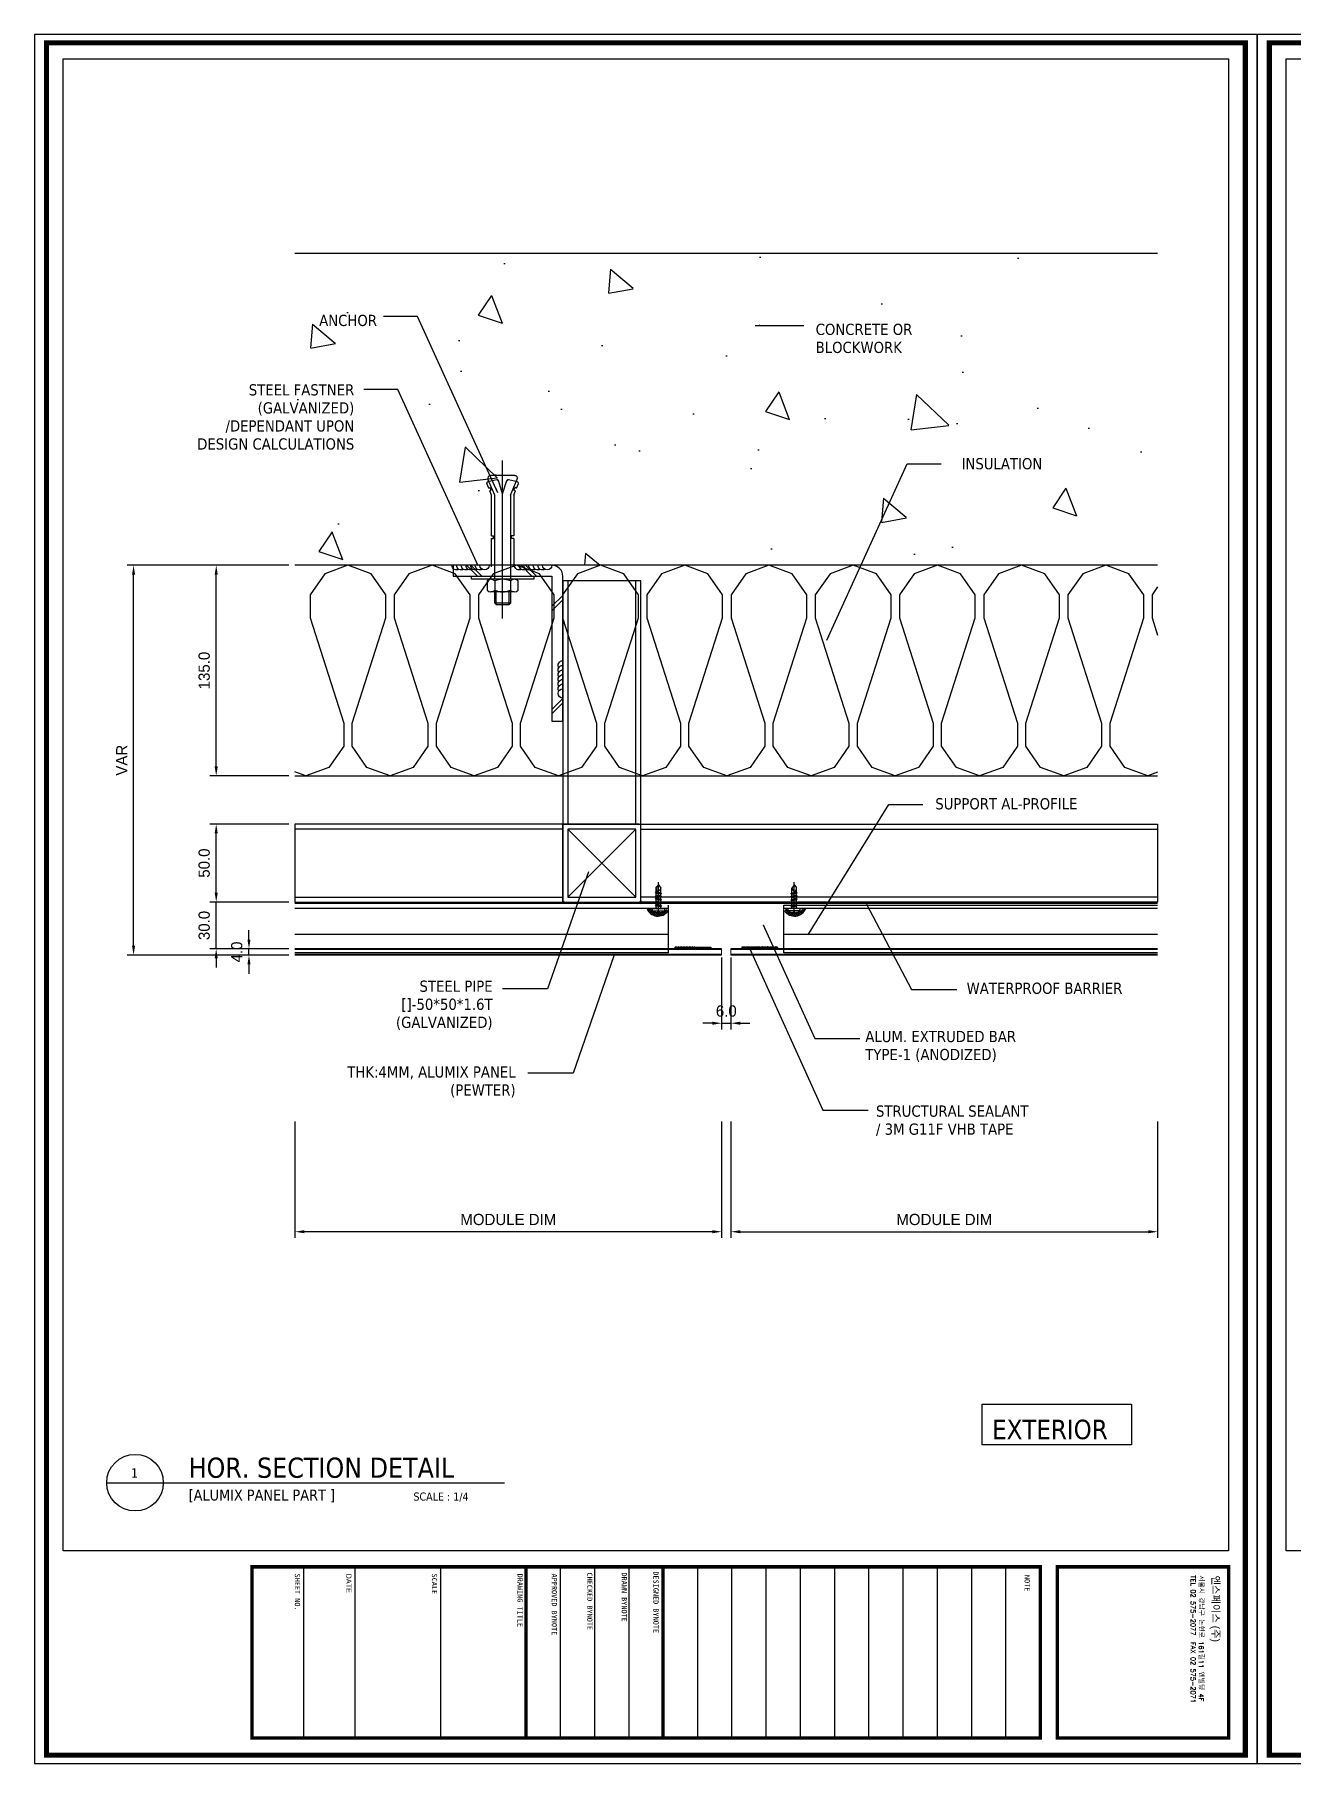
# Model space of a CAD drawing. Header units: millimetres. Extents: x 7297 to 60227, y -7497 to 19324.
# Drawn here: x 15226 to 16033, y 2468 to 3577 of the extents above; entities that cross this region are included whole.
import ezdxf

# ---------------------------------------------------------------- set-up
doc = ezdxf.new("R2010")
doc.units = ezdxf.units.MM
doc.linetypes.add('HIDDEN', pattern=[0.375, 0.25, -0.125])
doc.layers.add('NS_AL_PANEL', color=32, linetype='Continuous', lineweight=9)
for name, color, linetype in [('NS_BRACKET_NUTS', 1, 'Continuous'), ('NS_COL_L-GREY', 8, 'Continuous'), ('NS_COL_RED', 1, 'Continuous'), ('NS_COL_WHITE', 7, 'Continuous'), ('NS_COL_YELLOW', 2, 'Continuous'), ('NS_CON', 8, 'Continuous'), ('NS_DIM', 1, 'Continuous'), ('NS_FORM', 7, 'Continuous'), ('NS_FRAME', 253, 'Continuous'), ('NS_GASKET_3M', 150, 'Continuous'), ('NS_INSUL', 8, 'Continuous'), ('NS_PIPE_FRAME', 2, 'Continuous'), ('NS_RIVET_SCREW', 1, 'Continuous'), ('NS_TEXT', 2, 'Continuous'), ('NS_WATERPROOF', 150, 'Continuous'), ('NS_WELD', 1, 'Continuous')]:
    doc.layers.add(name, color=color, linetype=linetype)
doc.styles.add('Expo M', font='Expo M.ttf')
doc.styles.add('HGTXT', font='romans.shx', dxfattribs={"bigfont": 'whgtxt.shx'})
doc.dimstyles.new('DS2', dxfattribs={"dimscale": 2, "dimtxt": 1.8, "dimasz": 1.5, "dimexe": 1, "dimexo": 1, "dimgap": 0.5, "dimtad": 1, "dimtoh": 1, "dimdec": 1, "dimzin": 1, "dimdsep": 46, "dimtxsty": 'Expo M', "dimcen": 2, "dimadec": 1, "dimazin": 0, "dimtfac": 1, "dimtdec": 4, "dimtix": 1, "dimtmove": 1, "dimatfit": 3, "dimfxl": 1, "dimtolj": 1, "dimtzin": 1, "dimarcsym": 0})
doc.dimstyles.new('N-SPACE', dxfattribs={"dimscale": 4, "dimtxt": 1.8, "dimasz": 1.5, "dimexe": 1, "dimexo": 1, "dimgap": 1, "dimtad": 1, "dimtoh": 1, "dimdec": 1, "dimzin": 1, "dimdsep": 46, "dimtxsty": 'Expo M', "dimcen": 2, "dimclrd": 1, "dimclre": 1, "dimclrt": 2, "dimadec": 1, "dimazin": 0, "dimtfac": 1, "dimtdec": 1, "dimtix": 1, "dimtmove": 1, "dimatfit": 3, "dimfxl": 1, "dimtolj": 1, "dimtzin": 1, "dimarcsym": 0})
pattern_1 = [(45, (15171.52446, 486.92851), (-0.0883883476, 0.0883883476), [])]

# ---------------------------------------------------------------- blocks, each defined once
blk = doc.blocks.new('A$C0843732F')
for centre, start in [((0, -3), 90), ((0, -6), 150), ((0, -9), 150), ((0, -12), 150), ((0, -15), 150), ((0, -18), 150), ((0, -21), 150)]:
    blk.add_arc(centre, 3, start, 270)
blk = doc.blocks.new('set anchor')
for p, q in [((0, -27.2), (0, 74.1)), ((-8.9, 56.5), (-10.1, 59.4)), ((-3.7, 61.8), (-9.5, 60.5)), ((-5, 52), (-9.4, 62.2)), ((-8.9, 56.5), (-8, 56.8)), ((-7.3, 55.2), (-8, 56.8)), ((7.9, 64.5), (-7.9, 64.5)), ((0, 52.8), (-2.7, 61.3)), ((0, 52.8), (2.7, 61.3)), ((9.5, 60.5), (3.7, 61.8)), ((5, 52), (9.4, 62.2)), ((7.3, 55.2), (8, 56.8)), ((8.9, 56.5), (8, 56.8)), ((8.9, 56.5), (10.1, 59.4)), ((-8.2, 54.8), (-7.3, 55.2)), ((-7.1, 52), (-8.2, 54.8)), ((-7.1, 25.8), (-7.1, 52)), ((-5, -2), (-5, 52)), ((5, 52), (5, -2)), ((7.1, 52), (8.2, 54.8)), ((7.1, 52), (7.1, 25.8)), ((8.2, 54.8), (7.3, 55.2)), ((-7.1, 25.8), (-5.8, 25.8)), ((-7.1, 6), (-7.1, 24.2)), ((-7.1, 24.2), (-5.8, 24.2)), ((-5.8, 24.2), (-5.8, 25.8)), ((7.1, 25.8), (5.8, 25.8)), ((5.8, 24.2), (5.8, 25.8)), ((7.1, 24.2), (5.8, 24.2)), ((7.1, 24.2), (7.1, 6)), ((-20, 0), (20, 0)), ((-20, -2), (-20, 0)), ((20, 0), (20, -2)), ((20, -2), (-20, -2)), ((7.5, -2), (-7.5, -2)), ((7.5, -2), (-7.5, -2)), ((7.5, -10), (-7.5, -10)), ((-5, -3), (-5, -9)), ((-5, -17.4), (-5, -10)), ((-4.2, -18.2), (-4.2, -10)), ((4.2, -18.2), (4.2, -10)), ((5, -3), (5, -9)), ((5, -10), (5, -17.4)), ((5, -17.4), (-5, -17.4)), ((-4.2, -18.2), (-5, -17.4)), ((-4.2, -18.2), (4.2, -18.2)), ((5, -17.4), (4.2, -18.2))]:
    blk.add_line(p, q)
blk.add_lwpolyline([(5, -3, 0.202073), (-5, -3, 0.404145), (-10, -3), (-10, -9, 0.404145), (-5, -9, 0.202073), (5, -9, 0.404145), (10, -9), (10, -3, 0.404145)], format="xyb", close=True)
for centre, radius, start, end in [((-9.3, 59.7), 0.833, 102.5288, 201.8014), ((-7.9, 62.8), 1.67, 90, 203.4287), ((-3.5, 61), 0.833, 17.6501, 102.5288), ((3.5, 61), 0.833, 77.4712, 162.3499), ((7.9, 62.8), 1.67, 336.5713, 90), ((9.3, 59.7), 0.833, 338.1986, 77.4712)]:
    blk.add_arc(centre, radius, start, end)
blk = doc.blocks.new('피스')
for p, q in [((-4, 1.5), (-4, 1)), ((-4, 1.5), (4, 1.5)), ((-3, 0), (3, 0)), ((-0.5, 3), (-0.4, 2.3)), ((-0.4, 2.3), (0.4, 2.3)), ((0, 5), (0, -16.8)), ((0.5, 3), (0.4, 2.3)), ((4, 1.5), (4, 1)), ((2, -1.5), (-2, -2)), ((-1.5, -1.5), (-2, -2)), ((-2, -2), (-1.5, -2.5)), ((-1.5, -3.5), (-2, -4)), ((2, -3.5), (-2, -4)), ((-2, -4), (-1.5, -4.5)), ((-1.5, -5.5), (-2, -6)), ((2, -5.5), (-2, -6)), ((-2, -6), (-1.5, -6.5)), ((-1.5, -7.5), (-2, -8)), ((2, -7.5), (-2, -8)), ((-2, -8), (-1.5, -8.5)), ((-1.5, -9.5), (-2, -10)), ((2, -9.5), (-2, -10)), ((-2, -10), (-1.5, -10.5)), ((-1.5, -0.5), (-1.5, -1.5)), ((1.5, -1), (-1.5, -1.5)), ((1.5, -2), (-1.5, -2.5)), ((-1.5, -2.5), (-1.5, -3.5)), ((1.5, -3), (-1.5, -3.5)), ((1.5, -4), (-1.5, -4.5)), ((-1.5, -4.5), (-1.5, -5.5)), ((1.5, -5), (-1.5, -5.5)), ((1.5, -6), (-1.5, -6.5)), ((-1.5, -6.5), (-1.5, -7.5)), ((1.5, -7), (-1.5, -7.5)), ((1.5, -8), (-1.5, -8.5)), ((-1.5, -8.5), (-1.5, -9.5)), ((1.5, -9), (-1.5, -9.5)), ((1.5, -10), (-1.5, -10.5)), ((-1.5, -10.5), (-1.5, -13.5)), ((1.5, -0.5), (1.5, -1)), ((1.5, -1), (2, -1.5)), ((2, -1.5), (1.5, -2)), ((1.5, -2), (1.5, -3)), ((1.5, -3), (2, -3.5)), ((2, -3.5), (1.5, -4)), ((1.5, -4), (1.5, -5)), ((1.5, -5), (2, -5.5)), ((2, -5.5), (1.5, -6)), ((1.5, -6), (1.5, -7)), ((1.5, -7), (2, -7.5)), ((2, -7.5), (1.5, -8)), ((1.5, -8), (1.5, -9)), ((1.5, -9), (2, -9.5)), ((2, -9.5), (1.5, -10)), ((1.5, -10), (1.5, -13)), ((0, -15), (-1.5, -13.5)), ((-1.3, -13.5), (-1.3, -12)), ((0, -15), (-1.3, -13.5)), ((0, -15), (1.5, -13)), ((1.5, -13), (0.6, -11.5))]:
    blk.add_line(p, q)
for centre, radius, start, end in [((0, -3.1), 6.08, 94.7146, 131.1121), ((-3, 1), 1, 180, 270), ((-2, -0.5), 0.5, 0, 90), ((0, -3.1), 6.08, 48.8879, 85.2854), ((2, -0.5), 0.5, 90, 180), ((3, 1), 1, 270, 0), ((-0.3, -12), 1, 30.0863, 180)]:
    blk.add_arc(centre, radius, start, end)
blk = doc.blocks.new('N-SCREW')
blk.add_blockref('피스', (17.3, -1))
blk = doc.blocks.new('*D825')
at = {"layer": 'NS_DIM', "color": 1, "lineweight": -2, "transparency": 16777216}
for p, q in [((15393, 2879.9), (15393, 2805.2)), ((15666.6, 2879.9), (15666.6, 2805.2)), ((15660.6, 2809.2), (15399, 2809.2))]:
    blk.add_line(p, q, dxfattribs=at)
at = {"layer": 'NS_DIM', "color": 1, "transparency": 16777216}
for points in [[(15399, 2810.2), (15399, 2808.2), (15393, 2809.2)], [(15660.6, 2810.2), (15660.6, 2808.2), (15666.6, 2809.2)]]:
    blk.add_solid(points, dxfattribs=at)
at = {"layer": 'NS_DIM', "color": 2, "transparency": 16777216, "insert": (15529.8, 2817), "char_height": 7.2, "attachment_point": 5, "style": 'Expo M'}
blk.add_mtext('\\A1;MODULE DIM', dxfattribs=at)
blk = doc.blocks.new('*D824')
at = {"layer": 'NS_DIM', "color": 1, "lineweight": -2, "transparency": 16777216}
for p, q in [((15672.6, 2879.9), (15672.6, 2805.2)), ((15946.2, 2879.9), (15946.2, 2805.2)), ((15678.6, 2809.2), (15940.2, 2809.2))]:
    blk.add_line(p, q, dxfattribs=at)
at = {"layer": 'NS_DIM', "color": 1, "transparency": 16777216}
for points in [[(15678.6, 2810.2), (15678.6, 2808.2), (15672.6, 2809.2)], [(15940.2, 2810.2), (15940.2, 2808.2), (15946.2, 2809.2)]]:
    blk.add_solid(points, dxfattribs=at)
at = {"layer": 'NS_DIM', "color": 2, "transparency": 16777216, "insert": (15809.4, 2817), "char_height": 7.2, "attachment_point": 5, "style": 'Expo M'}
blk.add_mtext('\\A1;MODULE DIM', dxfattribs=at)
blk = doc.blocks.new('*D1049')
at = {"layer": 'Defpoints', "color": 0, "transparency": 16777216}
for p in [(15666.6, 2989), (15672.6, 2989), (15672.6, 2942.9)]:
    blk.add_point(p, dxfattribs=at)
at = {"layer": 'NS_DIM', "color": 1, "lineweight": -2, "transparency": 16777216}
for p, q in [((15666.6, 2985), (15666.6, 2938.9)), ((15672.6, 2985), (15672.6, 2938.9)), ((15660.6, 2942.9), (15654.6, 2942.9)), ((15666.6, 2942.9), (15672.6, 2942.9)), ((15678.6, 2942.9), (15684.6, 2942.9))]:
    blk.add_line(p, q, dxfattribs=at)
at = {"layer": 'NS_DIM', "color": 1, "transparency": 16777216}
for points in [[(15660.6, 2943.9), (15660.6, 2941.9), (15666.6, 2942.9)], [(15678.6, 2943.9), (15678.6, 2941.9), (15672.6, 2942.9)]]:
    blk.add_solid(points, dxfattribs=at)
at = {"layer": 'NS_DIM', "color": 2, "transparency": 16777216, "insert": (15669.6, 2950.7), "char_height": 7.2, "attachment_point": 5, "style": 'Expo M'}
blk.add_mtext('\\A1;6.0', dxfattribs=at)
blk = doc.blocks.new('AL-TEMPLATE')
at = {"color": 8}
for p, q in [((2716.82, 1392.97), (2800.02, 1392.97)), ((2716.82, 1376.33), (2800.02, 1376.33)), ((2716.82, 1359.69), (2800.02, 1359.69)), ((2716.82, 1343.05), (2800.02, 1343.05)), ((2716.82, 1326.41), (2800.02, 1326.41)), ((2716.82, 1309.77), (2800.02, 1309.77)), ((2716.82, 1293.13), (2800.02, 1293.13)), ((2716.82, 1276.49), (2800.02, 1276.49)), ((2716.82, 1259.85), (2800.02, 1259.85)), ((2716.82, 1243.21), (2800.02, 1243.21)), ((2716.82, 1209.93), (2800.02, 1209.93)), ((2716.82, 1193.29), (2800.02, 1193.29)), ((2716.82, 1176.65), (2800.02, 1176.65)), ((2716.82, 1118.41), (2800.02, 1118.41)), ((2716.82, 1076.81), (2800.02, 1076.81)), ((2716.82, 1051.85), (2800.02, 1051.85))]:
    blk.add_line(p, q, dxfattribs=at)
at = {"color": 7, "ltscale": 2}
blk.add_lwpolyline([(1972.34, 1515.25), (1972.34, 921.25), (2812.34, 921.25), (2812.34, 1515.25)], close=True, dxfattribs=at)
at = {"color": 8}
for points, const_width in [([(1976.34, 1509.45), (2808.34, 1509.45), (2808.34, 927.05), (1976.34, 927.05)], 2.5), ([(2716.82, 1501.32), (2800.02, 1501.32), (2800.02, 1418.12), (2716.82, 1418.12)], 1.66), ([(2716.82, 1409.8), (2800.02, 1409.8), (2800.02, 1026.89), (2716.82, 1026.89)], 1.66)]:
    blk.add_lwpolyline(points, close=True, dxfattribs=dict(at, const_width=const_width))
at = {"color": 9}
blk.add_lwpolyline([(1984.07, 1501.32), (2709.08, 1501.32), (2709.08, 935.18), (1984.07, 935.18)], close=True, dxfattribs=at)
at = {"color": 8, "const_width": 1.66}
for points in [[(2716.82, 1226.57), (2800.02, 1226.57)], [(2716.82, 1160.01), (2800.02, 1160.01)]]:
    blk.add_lwpolyline(points, dxfattribs=at)
at = {"color": 146, "true_color": 0x105689, "insert": (2721.06, 1496.93), "char_height": 3.6698, "attachment_point": 1, "style": 'HGTXT'}
blk.add_mtext('{\\fExpo M|b0|i0|c129|p18;엔스페이스 (주)}', dxfattribs=at)
at = {"insert": (2720.94, 1489.17), "char_height": 2.3487, "attachment_point": 1, "style": 'HGTXT'}
blk.add_mtext('서울시 강남구 논현로 161길11 엔빌딩 4F\\PTEL 02 575-2077  FAX 02 575-2071', dxfattribs=at)
at = {"color": 8, "attachment_point": 1}
for s, insert, char_height, width in [('NOTE', (2720.76, 1404.73), 2.556, 438.9676), ('DESIGNED BYNOTE', (2719.01, 1224.39), 2.5559, 438.9676), ('DRAWN BYNOTE', (2719.56, 1209.04), 2.5559, 438.9676), ('CHECKED BYNOTE', (2719.56, 1192.25), 2.5559, 438.9676), ('APPROVED BYNOTE', (2720.1, 1175.04), 2.5559, 438.9676), ('DRAWING TITLE', (2720.1, 1158.4), 2.5559, 438.9675), ('SCALE', (2720.1, 1116.8), 2.556, 438.9675), ('{\\fﾱﾼﾸﾲ|b0|i0|c129|p49;DATE}', (2720.1, 1075.2), 2.5559, 438.9675), ('SHEET NO.', (2720.1, 1050.24), 2.556, 438.9675)]:
    blk.add_mtext(s, dxfattribs=dict(at, insert=insert, char_height=char_height, width=width))
blk = doc.blocks.new('*D812')
at = {"layer": 'NS_DIM', "color": 1, "lineweight": -2, "transparency": 16777216}
for p, q in [((15389, 3236.6), (15338.5, 3236.6)), ((15342.5, 3107.6), (15342.5, 3230.6)), ((15389, 3101.6), (15338.5, 3101.6))]:
    blk.add_line(p, q, dxfattribs=at)
at = {"layer": 'NS_DIM', "color": 1, "transparency": 16777216}
for points in [[(15341.5, 3230.6), (15343.5, 3230.6), (15342.5, 3236.6)], [(15341.5, 3107.6), (15343.5, 3107.6), (15342.5, 3101.6)]]:
    blk.add_solid(points, dxfattribs=at)
at = {"layer": 'NS_DIM', "color": 2, "transparency": 16777216, "insert": (15334.8, 3169.1), "char_height": 7.2, "attachment_point": 5, "rotation": 90, "style": 'Expo M'}
blk.add_mtext('\\A1;135.0', dxfattribs=at)
blk = doc.blocks.new('*D811')
at = {"layer": 'NS_DIM', "color": 1, "lineweight": -2, "transparency": 16777216}
for p, q in [((15389, 3070.6), (15338.5, 3070.6)), ((15342.5, 3026.6), (15342.5, 3064.6)), ((15389, 3020.6), (15338.5, 3020.6))]:
    blk.add_line(p, q, dxfattribs=at)
at = {"layer": 'NS_DIM', "color": 1, "transparency": 16777216}
for points in [[(15341.5, 3064.6), (15343.5, 3064.6), (15342.5, 3070.6)], [(15341.5, 3026.6), (15343.5, 3026.6), (15342.5, 3020.6)]]:
    blk.add_solid(points, dxfattribs=at)
at = {"layer": 'NS_DIM', "color": 2, "transparency": 16777216, "insert": (15334.8, 3045.6), "char_height": 7.2, "attachment_point": 5, "rotation": 90, "style": 'Expo M'}
blk.add_mtext('\\A1;50.0', dxfattribs=at)
blk = doc.blocks.new('*D810')
at = {"layer": 'NS_DIM', "color": 1, "lineweight": -2, "transparency": 16777216}
for p, q in [((15342.5, 3026.6), (15342.5, 3032.6)), ((15389, 3020.6), (15338.5, 3020.6)), ((15342.5, 2990.6), (15342.5, 3020.6)), ((15389, 2990.6), (15338.5, 2990.6)), ((15342.5, 2984.6), (15342.5, 2978.6))]:
    blk.add_line(p, q, dxfattribs=at)
at = {"layer": 'NS_DIM', "color": 1, "transparency": 16777216}
for points in [[(15341.5, 3026.6), (15343.5, 3026.6), (15342.5, 3020.6)], [(15341.5, 2984.6), (15343.5, 2984.6), (15342.5, 2990.6)]]:
    blk.add_solid(points, dxfattribs=at)
at = {"layer": 'NS_DIM', "color": 2, "transparency": 16777216, "insert": (15334.8, 3005.6), "char_height": 7.2, "attachment_point": 5, "rotation": 90, "style": 'Expo M'}
blk.add_mtext('\\A1;30.0', dxfattribs=at)
blk = doc.blocks.new('*D809')
at = {"layer": 'NS_DIM', "color": 1, "lineweight": -2, "transparency": 16777216}
for p, q in [((15363.5, 2996.6), (15363.5, 3002.6)), ((15389, 2990.6), (15359.5, 2990.6)), ((15389, 2986.6), (15359.5, 2986.6)), ((15363.5, 2986.6), (15363.5, 2990.6)), ((15363.5, 2980.6), (15363.5, 2974.6))]:
    blk.add_line(p, q, dxfattribs=at)
at = {"layer": 'NS_DIM', "color": 1, "transparency": 16777216}
for points in [[(15362.5, 2996.6), (15364.5, 2996.6), (15363.5, 2990.6)], [(15362.5, 2980.6), (15364.5, 2980.6), (15363.5, 2986.6)]]:
    blk.add_solid(points, dxfattribs=at)
at = {"layer": 'NS_DIM', "color": 2, "transparency": 16777216, "insert": (15355.7, 2988.6), "char_height": 7.2, "attachment_point": 5, "rotation": 90, "style": 'Expo M'}
blk.add_mtext('\\A1;4.0', dxfattribs=at)
blk = doc.blocks.new('*D808')
at = {"layer": 'NS_DIM', "color": 1, "lineweight": -2, "transparency": 16777216}
for p, q in [((15389, 3236.6), (15285.5, 3236.6)), ((15289.5, 2992.6), (15289.5, 3230.6)), ((15389, 2986.6), (15285.5, 2986.6))]:
    blk.add_line(p, q, dxfattribs=at)
at = {"layer": 'NS_DIM', "color": 1, "transparency": 16777216}
for points in [[(15288.5, 3230.6), (15290.5, 3230.6), (15289.5, 3236.6)], [(15288.5, 2992.6), (15290.5, 2992.6), (15289.5, 2986.6)]]:
    blk.add_solid(points, dxfattribs=at)
at = {"layer": 'NS_DIM', "color": 2, "transparency": 16777216, "insert": (15281.9, 3111.6), "char_height": 7.2, "attachment_point": 5, "rotation": 90, "style": 'Expo M'}
blk.add_mtext('\\A1;VAR', dxfattribs=at)
blk = doc.blocks.new('*U98')
for p, q in [((1, 50), (0, 50)), ((0, 49), (0, 50)), ((0, 49), (0, 1)), ((49, 50), (1, 50)), ((3.2, 3.2), (46.8, 46.8)), ((46.8, 3.2), (3.2, 46.8)), ((49, 50), (50, 50)), ((50, 49), (50, 50)), ((50, 1), (50, 49)), ((0, 1), (0, 0)), ((1, 0), (0, 0)), ((50, 1), (50, 0)), ((1, 0), (49, 0)), ((49, 0), (50, 0))]:
    blk.add_line(p, q)
blk.add_lwpolyline([(3.2, 46.8), (3.2, 3.2), (46.8, 3.2), (46.8, 46.8)], close=True)
for centre, start, end in [((1, 49), 90, 180), ((49, 49), 0, 90), ((1, 1), 180, 270), ((49, 1), 270, 0)]:
    blk.add_arc(centre, 1, start, end)
blk = doc.blocks.new('*U187')
blk.add_lwpolyline([(0, 0), (50, 0), (50, 171.8), (0, 171.8)], close=True)
at = {"linetype": 'HIDDEN'}
blk.add_lwpolyline([(3.2, 0), (46.8, 0), (46.8, 171.8), (3.2, 171.8)], close=True, dxfattribs=at)
blk = doc.blocks.new('*U186')
blk.add_lwpolyline([(0, 0), (50, 0), (50, 331.4), (0, 331.4)], close=True)
at = {"linetype": 'HIDDEN'}
blk.add_lwpolyline([(3.2, 0), (46.8, 0), (46.8, 331.4), (3.2, 331.4)], close=True, dxfattribs=at)
blk = doc.blocks.new('*U184')
blk.add_lwpolyline([(0, 0), (50, 0), (50, 156), (0, 156)], close=True)
at = {"linetype": 'HIDDEN'}
blk.add_lwpolyline([(3.2, 0), (46.8, 0), (46.8, 156), (3.2, 156)], close=True, dxfattribs=at)

msp = doc.modelspace()

# ---------------------------------------------------------------- hatches: boundary and pattern name
at = {"layer": 'NS_COL_RED'}
h = msp.add_hatch(dxfattribs=at)
h.set_pattern_fill('ANSI37', color=256, scale=0.3, angle=360, style=0, pattern_type=2)
h.set_pattern_definition([(45, (-743183.39675, -86006.9889), (-0.6735192091, 0.6735192091), []), (135, (-743183.39675, -86006.9889), (-0.6735192091, -0.6735192091), [])])
h.paths.add_polyline_path([(15632.25, 3014.94), (15631.01, 3016.61), (15630.75, 3016.61), (15630.75, 3015.98), (15630.75, 3015.95), (15630.75, 3015.93), (15630.75, 3015.9), (15630.74, 3015.87), (15630.74, 3015.84), (15630.74, 3015.81), (15630.73, 3015.78), (15630.73, 3015.75), (15630.73, 3015.72), (15630.72, 3015.68), (15630.71, 3015.65), (15630.71, 3015.62), (15630.7, 3015.59), (15630.69, 3015.56), (15630.68, 3015.53), (15630.67, 3015.5), (15630.66, 3015.47), (15630.65, 3015.44), (15630.64, 3015.41), (15630.62, 3015.38), (15630.61, 3015.35), (15630.59, 3015.32), (15630.58, 3015.29), (15630.56, 3015.27), (15630.54, 3015.24), (15630.53, 3015.21), (15630.51, 3015.18), (15630.49, 3015.15), (15630.47, 3015.13), (15630.45, 3015.1), (15630.43, 3015.07), (15630.41, 3015.05), (15630.38, 3015.02), (15630.36, 3015), (15630.34, 3014.98), (15630.31, 3014.95), (15630.29, 3014.93), (15630.26, 3014.91), (15630.24, 3014.89), (15630.21, 3014.87), (15630.19, 3014.85), (15630.16, 3014.83), (15630.13, 3014.81), (15630.11, 3014.79), (15630.08, 3014.78), (15630.05, 3014.76), (15630.02, 3014.74), (15629.99, 3014.73), (15629.96, 3014.72), (15629.93, 3014.7), (15629.91, 3014.69), (15629.88, 3014.68), (15629.85, 3014.67), (15629.82, 3014.66), (15629.79, 3014.65), (15629.76, 3014.64), (15629.73, 3014.63), (15629.7, 3014.62), (15629.67, 3014.62), (15629.64, 3014.61), (15629.61, 3014.6), (15629.58, 3014.6), (15629.55, 3014.59), (15629.52, 3014.59), (15629.11, 3014.48), (15628.69, 3014.38), (15628.47, 3014.34), (15628.26, 3014.3), (15628.04, 3014.26), (15627.83, 3014.23), (15627.61, 3014.2), (15627.39, 3014.17), (15627.18, 3014.15), (15626.96, 3014.14), (15626.74, 3014.12), (15626.52, 3014.11), (15626.3, 3014.11), (15626.08, 3014.11), (15625.86, 3014.11), (15625.64, 3014.11), (15625.42, 3014.12), (15625.2, 3014.14), (15624.98, 3014.15), (15624.77, 3014.17), (15624.55, 3014.2), (15624.33, 3014.23), (15624.11, 3014.26), (15623.9, 3014.3), (15623.69, 3014.34), (15623.47, 3014.38), (15623.05, 3014.48), (15622.63, 3014.59), (15622.61, 3014.59), (15622.58, 3014.6), (15622.55, 3014.6), (15622.52, 3014.61), (15622.49, 3014.61), (15622.46, 3014.62), (15622.43, 3014.63), (15622.41, 3014.64), (15622.38, 3014.64), (15622.35, 3014.65), (15622.32, 3014.66), (15622.29, 3014.67), (15622.26, 3014.68), (15622.24, 3014.7), (15622.21, 3014.71), (15622.18, 3014.72), (15622.15, 3014.74), (15622.12, 3014.75), (15622.1, 3014.77), (15622.07, 3014.78), (15622.04, 3014.8), (15622.02, 3014.82), (15621.99, 3014.83), (15621.96, 3014.85), (15621.94, 3014.87), (15621.91, 3014.89), (15621.89, 3014.91), (15621.86, 3014.93), (15621.84, 3014.96), (15621.82, 3014.98), (15621.8, 3015), (15621.77, 3015.03), (15621.75, 3015.05), (15621.73, 3015.07), (15621.71, 3015.1), (15621.69, 3015.12), (15621.67, 3015.15), (15621.65, 3015.18), (15621.64, 3015.2), (15621.62, 3015.23), (15621.6, 3015.26), (15621.59, 3015.28), (15621.57, 3015.31), (15621.56, 3015.34), (15621.54, 3015.37), (15621.53, 3015.4), (15621.52, 3015.43), (15621.51, 3015.45), (15621.49, 3015.48), (15621.48, 3015.51), (15621.47, 3015.54), (15621.47, 3015.57), (15621.46, 3015.6), (15621.45, 3015.63), (15621.44, 3015.66), (15621.44, 3015.69), (15621.43, 3015.72), (15621.43, 3015.75), (15621.42, 3015.78), (15621.42, 3015.8), (15621.42, 3015.83), (15621.42, 3015.86), (15621.41, 3015.89), (15621.41, 3015.92), (15621.41, 3016.61), (15618.57, 3016.61), (15618.66, 3016.38), (15618.76, 3016.14), (15618.87, 3015.91), (15618.99, 3015.68), (15619.12, 3015.45), (15619.26, 3015.23), (15619.4, 3015.01), (15619.55, 3014.79), (15619.71, 3014.58), (15619.88, 3014.37), (15620.06, 3014.17), (15620.24, 3013.97), (15620.43, 3013.78), (15620.63, 3013.59), (15620.84, 3013.42), (15621.05, 3013.25), (15621.26, 3013.08), (15621.48, 3012.93), (15621.71, 3012.78), (15621.94, 3012.64), (15622.18, 3012.51), (15622.42, 3012.39), (15622.66, 3012.27), (15622.9, 3012.17), (15623.15, 3012.07), (15623.4, 3011.98), (15623.65, 3011.91), (15623.9, 3011.84), (15624.15, 3011.78), (15624.41, 3011.72), (15624.66, 3011.68), (15624.91, 3011.65), (15625.16, 3011.62), (15625.41, 3011.6), (15625.67, 3011.59), (15625.93, 3011.59), (15626.19, 3011.6), (15626.45, 3011.61), (15626.71, 3011.64), (15626.98, 3011.67), (15627.24, 3011.71), (15627.5, 3011.77), (15627.76, 3011.83), (15628.02, 3011.9), (15628.28, 3011.98), (15628.54, 3012.07), (15628.79, 3012.17), (15629.04, 3012.27), (15629.29, 3012.39), (15629.53, 3012.51), (15629.76, 3012.64), (15629.99, 3012.78), (15630.22, 3012.93), (15630.44, 3013.09), (15630.65, 3013.25), (15630.86, 3013.41), (15631.06, 3013.59), (15631.25, 3013.77), (15631.44, 3013.95), (15631.62, 3014.14), (15631.79, 3014.34), (15631.95, 3014.54), (15632.11, 3014.74)], flags=0)
h = msp.add_hatch(dxfattribs=at)
h.set_pattern_fill('ANSI37', color=256, scale=0.3, angle=90, style=0, pattern_type=2)
h.set_pattern_definition([(135, (104753.1779, -747619.5915), (-0.6735192091, -0.6735192091), []), (225, (104753.1779, -747619.5915), (0.6735192091, -0.6735192091), [])])
h.paths.add_polyline_path([(15706.9, 3014.94), (15708.15, 3016.61), (15708.41, 3016.61), (15708.41, 3015.98), (15708.41, 3015.95), (15708.41, 3015.93), (15708.41, 3015.9), (15708.41, 3015.87), (15708.42, 3015.84), (15708.42, 3015.81), (15708.42, 3015.78), (15708.43, 3015.75), (15708.43, 3015.72), (15708.44, 3015.68), (15708.44, 3015.65), (15708.45, 3015.62), (15708.46, 3015.59), (15708.47, 3015.56), (15708.48, 3015.53), (15708.49, 3015.5), (15708.5, 3015.47), (15708.51, 3015.44), (15708.52, 3015.41), (15708.54, 3015.38), (15708.55, 3015.35), (15708.56, 3015.32), (15708.58, 3015.29), (15708.6, 3015.27), (15708.61, 3015.24), (15708.63, 3015.21), (15708.65, 3015.18), (15708.67, 3015.15), (15708.69, 3015.13), (15708.71, 3015.1), (15708.73, 3015.07), (15708.75, 3015.05), (15708.77, 3015.02), (15708.8, 3015), (15708.82, 3014.98), (15708.84, 3014.95), (15708.87, 3014.93), (15708.89, 3014.91), (15708.92, 3014.89), (15708.95, 3014.87), (15708.97, 3014.85), (15709, 3014.83), (15709.03, 3014.81), (15709.05, 3014.79), (15709.08, 3014.78), (15709.11, 3014.76), (15709.14, 3014.74), (15709.17, 3014.73), (15709.19, 3014.72), (15709.22, 3014.7), (15709.25, 3014.69), (15709.28, 3014.68), (15709.31, 3014.67), (15709.34, 3014.66), (15709.37, 3014.65), (15709.4, 3014.64), (15709.43, 3014.63), (15709.46, 3014.62), (15709.49, 3014.62), (15709.52, 3014.61), (15709.55, 3014.6), (15709.58, 3014.6), (15709.6, 3014.59), (15709.63, 3014.59), (15710.05, 3014.48), (15710.47, 3014.38), (15710.69, 3014.34), (15710.9, 3014.3), (15711.11, 3014.26), (15711.33, 3014.23), (15711.55, 3014.2), (15711.77, 3014.17), (15711.98, 3014.15), (15712.2, 3014.14), (15712.42, 3014.12), (15712.64, 3014.11), (15712.86, 3014.11), (15713.08, 3014.11), (15713.3, 3014.11), (15713.52, 3014.11), (15713.74, 3014.12), (15713.96, 3014.14), (15714.18, 3014.15), (15714.39, 3014.17), (15714.61, 3014.2), (15714.83, 3014.23), (15715.04, 3014.26), (15715.26, 3014.3), (15715.47, 3014.34), (15715.69, 3014.38), (15716.11, 3014.48), (15716.52, 3014.59), (15716.55, 3014.59), (15716.58, 3014.6), (15716.61, 3014.6), (15716.64, 3014.61), (15716.67, 3014.61), (15716.69, 3014.62), (15716.72, 3014.63), (15716.75, 3014.64), (15716.78, 3014.64), (15716.81, 3014.65), (15716.84, 3014.66), (15716.87, 3014.67), (15716.89, 3014.68), (15716.92, 3014.7), (15716.95, 3014.71), (15716.98, 3014.72), (15717.01, 3014.74), (15717.03, 3014.75), (15717.06, 3014.77), (15717.09, 3014.78), (15717.12, 3014.8), (15717.14, 3014.82), (15717.17, 3014.83), (15717.19, 3014.85), (15717.22, 3014.87), (15717.24, 3014.89), (15717.27, 3014.91), (15717.29, 3014.93), (15717.32, 3014.96), (15717.34, 3014.98), (15717.36, 3015), (15717.38, 3015.03), (15717.41, 3015.05), (15717.43, 3015.07), (15717.45, 3015.1), (15717.47, 3015.12), (15717.49, 3015.15), (15717.5, 3015.18), (15717.52, 3015.2), (15717.54, 3015.23), (15717.56, 3015.26), (15717.57, 3015.28), (15717.59, 3015.31), (15717.6, 3015.34), (15717.62, 3015.37), (15717.63, 3015.4), (15717.64, 3015.43), (15717.65, 3015.45), (15717.66, 3015.48), (15717.67, 3015.51), (15717.68, 3015.54), (15717.69, 3015.57), (15717.7, 3015.6), (15717.71, 3015.63), (15717.71, 3015.66), (15717.72, 3015.69), (15717.73, 3015.72), (15717.73, 3015.75), (15717.73, 3015.78), (15717.74, 3015.8), (15717.74, 3015.83), (15717.74, 3015.86), (15717.74, 3015.89), (15717.75, 3015.92), (15717.75, 3016.61), (15720.59, 3016.61), (15720.5, 3016.38), (15720.4, 3016.14), (15720.29, 3015.91), (15720.17, 3015.68), (15720.04, 3015.45), (15719.9, 3015.23), (15719.76, 3015.01), (15719.61, 3014.79), (15719.44, 3014.58), (15719.28, 3014.37), (15719.1, 3014.17), (15718.92, 3013.97), (15718.72, 3013.78), (15718.53, 3013.59), (15718.32, 3013.42), (15718.11, 3013.25), (15717.9, 3013.08), (15717.67, 3012.93), (15717.45, 3012.78), (15717.22, 3012.64), (15716.98, 3012.51), (15716.74, 3012.39), (15716.5, 3012.27), (15716.25, 3012.17), (15716.01, 3012.07), (15715.76, 3011.98), (15715.51, 3011.91), (15715.26, 3011.84), (15715, 3011.78), (15714.75, 3011.72), (15714.5, 3011.68), (15714.25, 3011.65), (15714, 3011.62), (15713.74, 3011.6), (15713.49, 3011.59), (15713.23, 3011.59), (15712.97, 3011.6), (15712.71, 3011.61), (15712.44, 3011.64), (15712.18, 3011.67), (15711.92, 3011.71), (15711.65, 3011.77), (15711.39, 3011.83), (15711.13, 3011.9), (15710.88, 3011.98), (15710.62, 3012.07), (15710.37, 3012.17), (15710.12, 3012.27), (15709.87, 3012.39), (15709.63, 3012.51), (15709.4, 3012.64), (15709.16, 3012.78), (15708.94, 3012.93), (15708.72, 3013.09), (15708.5, 3013.25), (15708.3, 3013.41), (15708.1, 3013.59), (15707.9, 3013.77), (15707.72, 3013.95), (15707.54, 3014.14), (15707.37, 3014.34), (15707.21, 3014.54), (15707.05, 3014.74)], flags=0)
at = {"layer": 'NS_CON'}
h = msp.add_hatch(dxfattribs=at)
h.set_pattern_fill('AR-CONC', color=256, angle=-90)
h.set_pattern_definition([(320, (27715.51, -113714.6), (-15.93909, -182.18467), [19.05, -209.55]), (265, (27715.5, -113714.6), (191.05685, 35.24342), [15.24, -167.64058]), (10.45144, (27714.18, -113729.78), (175.11775, -146.94125), [16.19, -178.09024]), (316.1842, (27766.3, -113714.6), (-42.04233, -271.07904), [28.575, -314.325]), (6.63556, (27762.8, -113737.2), (247.4261, -237.40413), [24.285, -267.1356]), (261.18415, (27766.3, -113714.6), (247.4261, -237.40413), [22.85997, -251.4597]), (291, (27753.61, -113740), (-102.2652, -151.6144), [19.05, -209.55]), (236, (27753.6, -113740), (184.18797, -61.80203), [15.24, -167.64]), (341.45144, (27745.09, -113752.63), (81.92277, -213.41642), [16.19, -178.08994]), (307.5, (27715.51, -113714.6), (84.55504, -3.088603), [0, -165.608, 0, -170.18, 0, -168.275]), (277.5, (27715.51, -113714.6), (100.180575, -66.81966), [0, -97.028, 0, -161.798, 0, -64.135]), (237.5, (27715.51, -113657.96), (-5.728744, -135.590595), [0, -63.5, 0, -198.12, 0, -262.89]), (227.5, (27715.51, -113632.56), (25.42649, -148.12918), [0, -82.55, 0, -131.572, 0, -186.69])])
h.paths.add_polyline_path([(15946.2, 3236.61), (15946.2, 3436.61), (15392.96, 3436.61), (15392.96, 3236.61)])
at = {"layer": 'NS_GASKET_3M'}
h = msp.add_hatch(dxfattribs=at)
h.set_pattern_fill('ANSI31', color=256, angle=360)
h.set_pattern_definition(pattern_1)
h.paths.add_polyline_path([(15649.58, 2990.61), (15649.58, 2991.61), (15649.08, 2992.11), (15648.58, 2991.61), (15648.08, 2992.11), (15647.58, 2991.61), (15647.08, 2992.11), (15646.58, 2991.61), (15646.08, 2992.11), (15645.58, 2991.61), (15645.08, 2992.11), (15644.58, 2991.61), (15644.08, 2992.11), (15643.58, 2991.61), (15643.08, 2992.11), (15642.58, 2991.61), (15642.08, 2992.11), (15641.58, 2991.61), (15641.08, 2992.11), (15640.58, 2991.61), (15640.08, 2992.11), (15639.58, 2991.61), (15639.08, 2992.11), (15638.58, 2991.61), (15638.08, 2992.11), (15637.58, 2991.61), (15637.08, 2992.11), (15636.58, 2991.61, -0.4142136), (15635.58, 2990.61)])
at = {"layer": 'NS_GASKET_3M', "extrusion": (0, 0, -1)}
h = msp.add_hatch(dxfattribs=at)
h.set_pattern_fill('JIS_WOOD', color=256, angle=-360, style=0, pattern_type=2)
h.set_pattern_definition([(45, (-8435.6849, -3047.0058), (-0.5, 0.5), [])])
h.paths.add_polyline_path([(-15649.58, 2991.61), (-15659.58, 2991.61), (-15659.58, 2990.61), (-15649.58, 2990.61)], flags=0)
at = {"layer": 'NS_GASKET_3M'}
h = msp.add_hatch(dxfattribs=at)
h.set_pattern_fill('JIS_WOOD', color=256, angle=360, style=0, pattern_type=2)
h.set_pattern_definition([(45, (21907.36405, -3047.0058), (-0.5, 0.5), [])])
h.paths.add_polyline_path([(15689.58, 2991.61), (15679.58, 2991.61), (15679.58, 2990.61), (15689.58, 2990.61)], flags=0)
h = msp.add_hatch(dxfattribs=at)
h.set_pattern_fill('ANSI31', color=256, angle=360)
h.set_pattern_definition(pattern_1)
h.paths.add_polyline_path([(15703.58, 2990.61, -0.4142136), (15702.58, 2991.61), (15702.08, 2992.11), (15701.58, 2991.61), (15701.08, 2992.11), (15700.58, 2991.61), (15700.08, 2992.11), (15699.58, 2991.61), (15699.08, 2992.11), (15698.58, 2991.61), (15698.08, 2992.11), (15697.58, 2991.61), (15697.08, 2992.11), (15696.58, 2991.61), (15696.08, 2992.11), (15695.58, 2991.61), (15695.08, 2992.11), (15694.58, 2991.61), (15694.08, 2992.11), (15693.58, 2991.61), (15693.08, 2992.11), (15692.58, 2991.61), (15692.08, 2992.11), (15691.58, 2991.61), (15691.08, 2992.11), (15690.58, 2991.61), (15690.08, 2992.11), (15689.58, 2991.61), (15689.58, 2990.61)])

# ---------------------------------------------------------------- linework, layer by layer
at = {"layer": 'NS_AL_PANEL'}
for p, q in [((15666.58, 2990.61), (15392.96, 2990.61)), ((15666.58, 2990.11), (15392.96, 2990.11)), ((15666.58, 2987.11), (15392.96, 2987.11)), ((15392.96, 2986.61), (15666.58, 2986.61)), ((15666.58, 2986.61), (15666.58, 2990.61)), ((15946.2, 2990.61), (15672.58, 2990.61)), ((15672.58, 2986.61), (15672.58, 2990.61)), ((15946.2, 2990.11), (15672.58, 2990.11)), ((15946.2, 2987.11), (15672.58, 2987.11)), ((15672.58, 2986.61), (15946.2, 2986.61))]:
    msp.add_line(p, q, dxfattribs=at)
at = {"layer": 'NS_BRACKET_NUTS'}
msp.add_lwpolyline([(15557.77, 3136.61), (15564.77, 3136.61), (15564.77, 3229.61, 0.4142136), (15557.77, 3236.61), (15494.52, 3236.61), (15494.52, 3229.61), (15557.77, 3229.61)], format="xyb", close=True, dxfattribs=at)
at = {"layer": 'NS_COL_L-GREY'}
for p, q in [((15392.96, 3016.61), (15632.58, 3016.61)), ((15632.58, 2988.11), (15632.58, 3018.61)), ((15706.58, 3018.61), (15946.2, 3018.61)), ((15706.58, 2988.11), (15706.58, 3018.61)), ((15706.58, 3016.61), (15946.2, 3016.61)), ((15392.96, 2999.95), (15632.58, 2999.95)), ((15706.58, 2999.95), (15946.2, 2999.95)), ((15666.58, 2990.61), (15392.96, 2990.61)), ((15632.58, 2988.11), (15392.96, 2988.11)), ((15946.2, 2990.61), (15672.58, 2990.61)), ((15946.2, 2988.11), (15706.58, 2988.11))]:
    msp.add_line(p, q, dxfattribs=at)
at = {"layer": 'NS_COL_RED', "ltscale": 8}
for p, q in [((15510.02, 3229.61), (15503.02, 3236.61)), ((15512.85, 3229.61), (15505.85, 3236.61)), ((15544.97, 3229.61), (15537.97, 3236.61)), ((15547.8, 3229.61), (15540.8, 3236.61)), ((15557.77, 3210.33), (15564.77, 3217.33)), ((15557.77, 3207.5), (15564.77, 3214.5)), ((15557.77, 3144.16), (15564.77, 3151.16)), ((15557.77, 3141.33), (15564.77, 3148.33))]:
    msp.add_line(p, q, dxfattribs=at)
at = {"layer": 'NS_COL_RED'}
for centre, start, end in [((15625.85, 3019.38), 200.84266, 325.28379), ((15713.31, 3019.38), 214.71621, 339.15734)]:
    msp.add_arc(centre, 7.79, start, end, dxfattribs=at)
at = {"layer": 'NS_COL_WHITE'}
msp.add_line((15272.31, 2648.24), (15527.45, 2648.24), dxfattribs=at)
msp.add_circle((15290.45, 2648.24), 18.14, dxfattribs=at)
at = {"layer": 'NS_COL_YELLOW'}
for p, q in [((15946.2, 3436.61), (15392.96, 3436.61)), ((15946.2, 3236.61), (15392.96, 3236.61))]:
    msp.add_line(p, q, dxfattribs=at)
at = {"layer": 'NS_GASKET_3M'}
for points in [[(15649.58, 2991.61), (15659.58, 2991.61), (15659.58, 2990.61), (15649.58, 2990.61)], [(15689.58, 2991.61), (15679.58, 2991.61), (15679.58, 2990.61), (15689.58, 2990.61)]]:
    msp.add_lwpolyline(points, close=True, dxfattribs=at)
at = {"layer": 'NS_INSUL'}
msp.add_line((15392.96, 3101.61), (15946.2, 3101.61), dxfattribs=at)
for points in [[(15672.66, 3217.71), (15672.66, 3202.86), (15694.26, 3135.36), (15694.26, 3120.51), (15684.81, 3107.01), (15669.96, 3101.61), (15655.11, 3107.01), (15645.66, 3120.51), (15645.66, 3135.36), (15667.26, 3202.86), (15667.26, 3217.71), (15657.81, 3231.21), (15642.96, 3236.61), (15628.11, 3231.21), (15618.66, 3217.71), (15618.66, 3202.86), (15640.26, 3135.36), (15640.26, 3120.51), (15630.81, 3107.01), (15615.96, 3101.61), (15601.11, 3107.01), (15591.66, 3120.51), (15591.66, 3135.36), (15613.26, 3202.86), (15613.26, 3217.71), (15603.81, 3231.21), (15588.96, 3236.61), (15574.11, 3231.21), (15564.66, 3217.71), (15564.66, 3202.86), (15586.26, 3135.36), (15586.26, 3120.51), (15576.81, 3107.01), (15561.96, 3101.61), (15547.11, 3107.01), (15537.66, 3120.51), (15537.66, 3135.36), (15559.26, 3202.86), (15559.26, 3217.71), (15549.81, 3231.21), (15534.96, 3236.61), (15520.11, 3231.21), (15510.66, 3217.71), (15510.66, 3202.86), (15532.26, 3135.36), (15532.26, 3120.51), (15522.81, 3107.01), (15507.96, 3101.61), (15493.11, 3107.01), (15483.66, 3120.51), (15483.66, 3135.36), (15505.26, 3202.86), (15505.26, 3217.71), (15495.81, 3231.21), (15480.96, 3236.61), (15466.11, 3231.21), (15456.66, 3217.71), (15456.66, 3202.86), (15478.26, 3135.36), (15478.26, 3120.51), (15468.81, 3107.01), (15453.96, 3101.61), (15439.11, 3107.01), (15429.66, 3120.51), (15429.66, 3135.36), (15451.26, 3202.86), (15451.26, 3217.71), (15441.81, 3231.21), (15426.96, 3236.61), (15412.11, 3231.21), (15402.66, 3217.71), (15402.66, 3202.86), (15424.26, 3135.36), (15424.26, 3120.51), (15414.81, 3107.01), (15399.96, 3101.61), (15392.96, 3104.16)], [(15613.26, 3217.71), (15603.81, 3231.21)], [(15642.96, 3236.61), (15628.11, 3231.21)], [(15645.66, 3135.36), (15667.26, 3202.86), (15667.26, 3217.71), (15657.81, 3231.21)], [(15682.11, 3231.21), (15672.66, 3217.71), (15672.66, 3202.86), (15694.26, 3135.36), (15694.26, 3120.51)], [(15723.96, 3101.61), (15709.11, 3107.01), (15699.66, 3120.51), (15699.66, 3135.36), (15721.26, 3202.86), (15721.26, 3217.71), (15711.81, 3231.21), (15696.96, 3236.61), (15682.11, 3231.21)], [(15709.11, 3107.01), (15699.66, 3120.51), (15699.66, 3135.36), (15721.26, 3202.86), (15721.26, 3217.71), (15711.81, 3231.21), (15696.96, 3236.61)], [(15750.96, 3236.61), (15736.11, 3231.21), (15726.66, 3217.71), (15726.66, 3202.86)], [(15736.11, 3231.21), (15726.66, 3217.71), (15726.66, 3202.86), (15748.26, 3135.36), (15748.26, 3120.51), (15738.81, 3107.01)], [(15777.96, 3101.61), (15763.11, 3107.01), (15753.66, 3120.51), (15753.66, 3135.36), (15775.26, 3202.86), (15775.26, 3217.71), (15765.81, 3231.21), (15750.96, 3236.61)], [(15763.11, 3107.01), (15753.66, 3120.51), (15753.66, 3135.36), (15775.26, 3202.86), (15775.26, 3217.71), (15765.81, 3231.21)], [(15804.96, 3236.61), (15790.11, 3231.21), (15780.66, 3217.71), (15780.66, 3202.86), (15802.26, 3135.36), (15802.26, 3120.51), (15792.81, 3107.01)], [(15819.81, 3231.21), (15804.96, 3236.61), (15790.11, 3231.21)], [(15946.2, 3103.88), (15939.96, 3101.61), (15925.11, 3107.01), (15915.66, 3120.51), (15915.66, 3135.36), (15937.26, 3202.86), (15937.26, 3217.71), (15927.81, 3231.21), (15912.96, 3236.61), (15898.11, 3231.21), (15888.66, 3217.71), (15888.66, 3202.86), (15910.26, 3135.36), (15910.26, 3120.51), (15900.81, 3107.01), (15885.96, 3101.61), (15871.11, 3107.01), (15861.66, 3120.51), (15861.66, 3135.36), (15883.26, 3202.86), (15883.26, 3217.71), (15873.81, 3231.21), (15858.96, 3236.61), (15844.11, 3231.21), (15834.66, 3217.71), (15834.66, 3202.86), (15856.26, 3135.36), (15856.26, 3120.51), (15846.81, 3107.01), (15831.96, 3101.61), (15817.11, 3107.01), (15807.66, 3120.51), (15807.66, 3135.36), (15829.26, 3202.86), (15829.26, 3217.71), (15819.81, 3231.21)], [(15831.96, 3101.61), (15817.11, 3107.01), (15807.66, 3120.51), (15807.66, 3135.36), (15829.26, 3202.86), (15829.26, 3217.71), (15819.81, 3231.21)], [(15780.66, 3217.71), (15780.66, 3202.86)], [(15946.2, 3222.76), (15942.66, 3217.71), (15942.66, 3202.86), (15946.2, 3191.8)], [(15564.66, 3202.86), (15586.26, 3135.36)], [(15591.66, 3135.36), (15613.26, 3202.86)], [(15618.66, 3202.86), (15640.26, 3135.36)], [(15748.26, 3135.36), (15748.26, 3120.51), (15738.81, 3107.01), (15723.96, 3101.61)], [(15802.26, 3135.36), (15802.26, 3120.51), (15792.81, 3107.01), (15777.96, 3101.61)], [(15684.81, 3107.01), (15669.96, 3101.61), (15655.11, 3107.01), (15645.66, 3120.51)]]:
    msp.add_lwpolyline(points, dxfattribs=at)
at = {"layer": 'NS_TEXT'}
msp.add_lwpolyline([(15833.73, 2698.56), (15929.48, 2698.56), (15929.48, 2672.57), (15833.73, 2672.57)], close=True, dxfattribs=at)
at = {"layer": 'NS_WATERPROOF', "ltscale": 3}
for p, q in [((15946.2, 3020.11), (15392.96, 3020.11)), ((15946.2, 3019.61), (15392.96, 3019.61))]:
    msp.add_line(p, q, dxfattribs=at)

# ---------------------------------------------------------------- block references
at = {"layer": 'NS_BRACKET_NUTS'}
msp.add_blockref('set anchor', (15526.15, 3229.61), dxfattribs=at)
at = {"layer": 'NS_FORM', "xscale": 1.32, "yscale": 1.32, "zscale": 1.32, "rotation": 270}
for p in [(14009.98, 6180.47), (14794.06, 6180.47)]:
    msp.add_blockref('AL-TEMPLATE', p, dxfattribs=at)
at = {"layer": 'NS_FRAME'}
msp.add_blockref('*U184', (15564.77, 3070.61), dxfattribs=at)
at = {"layer": 'NS_FRAME', "rotation": 90}
msp.add_blockref('*U187', (15564.77, 3020.61), dxfattribs=at)
at = {"layer": 'NS_FRAME', "xscale": -1, "rotation": 270}
msp.add_blockref('*U186', (15614.77, 3020.61), dxfattribs=at)
at = {"layer": 'NS_PIPE_FRAME'}
msp.add_blockref('*U98', (15564.77, 3020.61), dxfattribs=at)
at = {"layer": 'NS_RIVET_SCREW', "xscale": -1, "rotation": 180}
msp.add_blockref('N-SCREW', (15608.83, 3015.58), dxfattribs=at)
at = {"layer": 'NS_RIVET_SCREW', "rotation": 180}
msp.add_blockref('N-SCREW', (15730.33, 3015.58), dxfattribs=at)
at = {"layer": 'NS_WELD', "extrusion": (0, 0, -1), "zscale": -1}
for p, rotation in [((-15517.61, 3236.61), 90.00000000000001), ((-15557.77, 3236.61), 90.00000000000001), ((-15564.77, 3151.43), 180)]:
    msp.add_blockref('A$C0843732F', p, dxfattribs=dict(at, rotation=rotation))

# ---------------------------------------------------------------- texts
at = {"layer": 'NS_TEXT', "line_spacing_factor": 0.963855}
for s, insert, char_height, width, attachment_point in [('\\pxqr;{\\fTahoma|b0|i0|c129|p34;ANCHOR}', (15343.82, 3389.93), 7.2, 101.7894, 7), ('\\pxql;{\\fTahoma|b0|i0|c129|p34;CONCRETE OR BLOCKWORK}', (15726.89, 3372.63), 7.2, 101.8813, 7), ('\\pxqr;{\\fTahoma|b0|i0|c0|p34;STEEL \\fTahoma|b0|i0|c129|p34;FASTNER\\fTahoma|b0|i0|c0|p34;\\P(GALVANIZED)\\fTahoma|b0|i0|c129|p34;\\P/DEPENDANT UPON DESIGN CALCULATIONS}', (15431.03, 3352.73), 7.2, 115.6898, 3), ('\\pxqr;{\\fTahoma|b0|i0|c0|p34;INSULATION}', (15753.71, 3305.38), 7.2, 118.4981, 1), ('\\pxql;{\\fTahoma|b0|i0|c129|p34;SUPPORT AL-PROFILE}', (15803.6, 3087.27), 7.2, 118.4981, 1), ('\\pxqr;{\\fTahoma|b0|i0|c0|p34;STEEL PIPE\\P[]-\\fTahoma|b0|i0|c129|p34;5\\fTahoma|b0|i0|c0|p34;0*\\fTahoma|b0|i0|c129|p34;5\\fTahoma|b0|i0|c0|p34;0*\\fTahoma|b0|i0|c129|p34;1\\fTahoma|b0|i0|c0|p34;.\\fTahoma|b0|i0|c129|p34;6\\fTahoma|b0|i0|c0|p34;T\\P(GALVANIZED)}', (15519.72, 2970.25), 7.2, 109.4191, 3), ('\\fTahoma;WATERPROOF BARRIER', (15823.71, 2968.94), 7.2, 112.4594, 1), ('\\pxql;{\\fTahoma|b0|i0|c0|p34;ALUM. EXTRUDED BAR\\fTahoma|b0|i0|c129|p34;\\PTYPE-1 \\fTahoma|b0|i0|c0|p34;(\\fTahoma|b0|i0|c129|p34;ANODIZED\\fTahoma|b0|i0|c0|p34;)}', (15874.09, 2938.01), 7.2, 115.355, 3), ('\\pxqr;{\\fTahoma|b0|i0|c0|p34;T\\fTahoma|b0|i0|c129|p34;HK:4MM,\\fTahoma|b0|i0|c0|p34; \\fTahoma|b0|i0|c129|p34;ALUMIX\\fTahoma|b0|i0|c0|p34; PANEL\\P(PEWTER)}', (15534.48, 2915.29), 7.2, 136.0889, 3), ('\\pxql;{\\fTahoma|b0|i0|c0|p34;STRUCTURAL SEALANT\\P/ 3M G11F VHB TAPE}', (15874.91, 2870.48), 7.2, 109.3471, 9), ('\\fTahoma;EXTERIOR', (15840.06, 2675.9), 12.48, 90.2586, 7), ('\\fTahoma;HOR. SECTION DETAIL', (15324.8, 2651.12), 12.96, 193.7311, 7), ('\\fTahoma;1', (15287.84, 2651.42), 6, 8.9419, 7), ('\\fTahoma;[ALUMIX PANEL PART ]', (15324.8, 2635.54), 7, 105.1355, 7), ('\\fTahoma;SCALE : 1/4', (15468.96, 2636.08), 5.184, 42.074, 7)]:
    msp.add_mtext(s, dxfattribs=dict(at, insert=insert, char_height=char_height, width=width, attachment_point=attachment_point))

# ---------------------------------------------------------------- dimensions: what is measured, and where the dimension line sits
at = {"layer": 'NS_DIM'}
dim = msp.add_linear_dim(base=(15289.47, 3236.61), p1=(15392.96, 2986.61), p2=(15392.96, 3236.61), angle=90, text='VAR', dimstyle='N-SPACE', dxfattribs=at)
dim.commit()
dim.dimension.update_dxf_attribs({"geometry": '*D808', "text_midpoint": (15281.87, 3111.61)})
for base, p1, p2, picture, middle in [((15342.54, 3236.61), (15392.96, 3101.61), (15392.96, 3236.61), '*D812', (15334.76, 3169.11)), ((15342.54, 3070.61), (15392.96, 3020.61), (15392.96, 3070.61), '*D811', (15334.76, 3045.61)), ((15342.54, 3020.61), (15392.96, 2990.61), (15392.96, 3020.61), '*D810', (15334.76, 3005.61)), ((15363.46, 2990.61), (15392.96, 2986.61), (15392.96, 2990.61), '*D809', (15355.68, 2988.61))]:
    dim = msp.add_linear_dim(base=base, p1=p1, p2=p2, angle=90, dimstyle='N-SPACE', dxfattribs=at)
    dim.commit()
    dim.dimension.update_dxf_attribs({"geometry": picture, "text_midpoint": middle})
dim = msp.add_linear_dim(base=(15672.58, 2942.89), p1=(15666.58, 2988.95), p2=(15672.58, 2988.95), dimstyle='N-SPACE', dxfattribs=at)
dim.commit()
dim.dimension.update_dxf_attribs({"geometry": '*D1049', "text_midpoint": (15669.58, 2950.67)})
for base, p1, p2, picture, middle in [((15392.96, 2809.22), (15666.58, 2883.85), (15392.96, 2883.85), '*D825', (15529.77, 2817)), ((15946.2, 2809.22), (15672.58, 2883.85), (15946.2, 2883.85), '*D824', (15809.39, 2817))]:
    dim = msp.add_linear_dim(base=base, p1=p1, p2=p2, text='MODULE DIM', dimstyle='N-SPACE', dxfattribs=at)
    dim.commit()
    dim.dimension.update_dxf_attribs({"geometry": picture, "text_midpoint": middle})

# ---------------------------------------------------------------- leaders
for points in [[(15523.16, 3283.17), (15471.67, 3396.24), (15449.87, 3396.24)], [(15688.11, 3390.42), (15697.42, 3390.42), (15719.23, 3390.42)], [(15510.48, 3236.28), (15458.98, 3349.34), (15437.18, 3349.34)], [(15734.15, 3188.64), (15785.64, 3301.7), (15807.45, 3301.7)], [(15722.32, 2999.95), (15773.81, 3083.11), (15795.61, 3083.11)], [(15581.27, 3039.97), (15555.04, 2964.9), (15526.05, 2964.9)], [(15759.43, 3019.37), (15788.34, 2964.59), (15817.32, 2964.59)], [(15693.2, 3006.11), (15726.27, 2933.16), (15755.26, 2933.16)], [(15597.55, 2986.03), (15571.32, 2910.96), (15542.33, 2910.96)], [(15684.58, 2990.61), (15731.47, 2887.17), (15760.46, 2887.17)]]:
    msp.add_leader(points, dimstyle='DS2', override={"dimgap": 0.5, "dimtad": 0}, dxfattribs=at)

doc.saveas('drawing.dxf')
